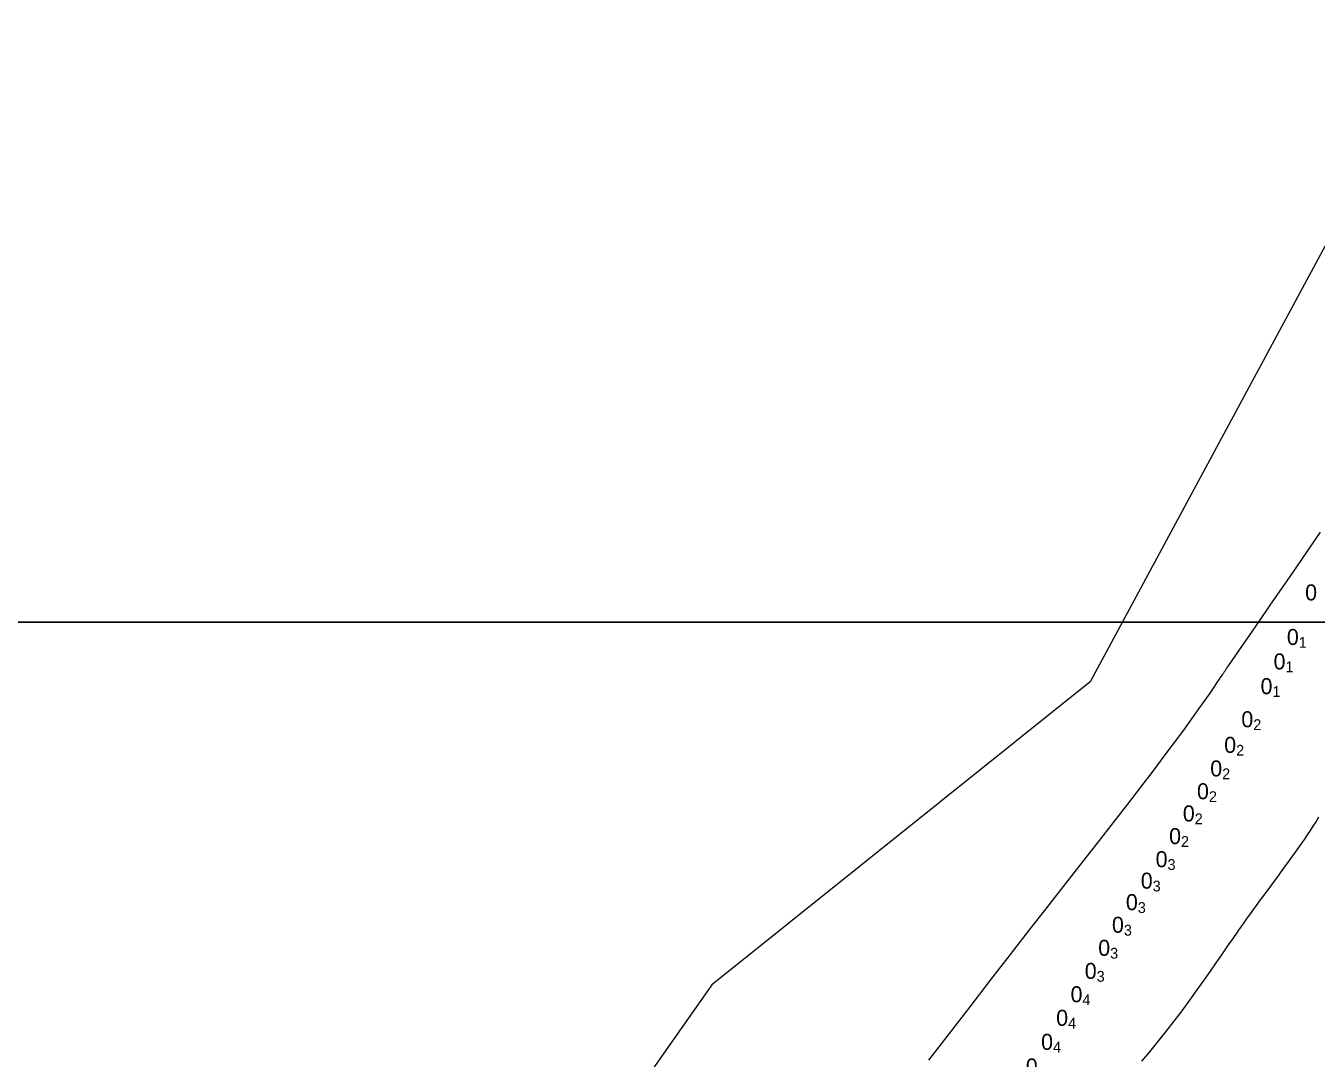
# Model space of a CAD drawing. Header units: millimetres. Extents: x 784883 to 785608, y 628235 to 628806.
# Drawn here: x 785339.6 to 785396.1, y 628580.9 to 628626.1 of the extents above; entities that cross this region are included whole.
import ezdxf
from ezdxf.enums import TextEntityAlignment as Align

# ---------------------------------------------------------------- set-up
doc = ezdxf.new("R2010")
doc.units = ezdxf.units.MM
for name, color, linetype in [('0_00', 1, 'Continuous'), ('1_00', 1, 'Continuous'), ('linker_oever_lucht_foto_cottica_2017_dg2', 7, 'Continuous'), ('Projection_Grid', 7, 'Continuous')]:
    doc.layers.add(name, color=color, linetype=linetype)
doc.layers.add('Soundings', color=7, linetype='Continuous', true_color=0x000000)

msp = doc.modelspace()

# ---------------------------------------------------------------- linework, layer by layer
at = {"layer": '0_00', "color": 1, "linetype": 'Continuous', "lineweight": 0, "true_color": 0xff0000, "flags": 128}
msp.add_lwpolyline([(785379.071, 628580.834), (785379.971, 628582.001), (785380.872, 628583.173), (785381.764, 628584.333), (785382.634, 628585.462), (785383.475, 628586.545), (785384.283, 628587.58), (785385.056, 628588.566), (785385.793, 628589.504), (785386.492, 628590.394), (785387.152, 628591.236), (785387.771, 628592.031), (785388.348, 628592.779), (785388.881, 628593.479), (785389.37, 628594.13), (785389.815, 628594.731), (785390.216, 628595.278), (785390.572, 628595.771), (785390.883, 628596.206), (785391.15, 628596.583), (785391.371, 628596.898), (785391.548, 628597.153), (785391.685, 628597.352), (785391.789, 628597.503), (785391.863, 628597.615), (785391.915, 628597.695), (785391.95, 628597.75), (785391.974, 628597.788), (785391.991, 628597.817), (785392.009, 628597.846), (785392.039, 628597.891), (785392.091, 628597.967), (785392.177, 628598.093), (785392.309, 628598.284), (785392.498, 628598.557), (785392.755, 628598.929), (785393.092, 628599.417), (785393.515, 628600.029), (785394.006, 628600.742), (785394.544, 628601.521), (785395.104, 628602.334), (785395.666, 628603.15), (785396.205, 628603.934)], dxfattribs=at)
at = {"layer": '1_00', "color": 1, "linetype": 'Continuous', "lineweight": 0, "true_color": 0xff0000, "flags": 128}
msp.add_lwpolyline([(785388.385, 628580.8), (785388.73, 628581.208), (785389.082, 628581.636), (785389.438, 628582.08), (785389.794, 628582.538), (785390.144, 628583.002), (785390.483, 628583.462), (785390.807, 628583.911), (785391.112, 628584.338), (785391.392, 628584.736), (785391.642, 628585.095), (785391.859, 628585.408), (785392.038, 628585.667), (785392.183, 628585.878), (785392.3, 628586.046), (785392.392, 628586.18), (785392.465, 628586.286), (785392.523, 628586.371), (785392.572, 628586.442), (785392.617, 628586.507), (785392.662, 628586.571), (785392.71, 628586.64), (785392.765, 628586.718), (785392.83, 628586.808), (785392.907, 628586.916), (785393, 628587.045), (785393.113, 628587.199), (785393.247, 628587.384), (785393.406, 628587.601), (785393.584, 628587.844), (785393.777, 628588.108), (785393.979, 628588.385), (785394.185, 628588.667), (785394.39, 628588.948), (785394.589, 628589.22), (785394.776, 628589.477), (785394.947, 628589.713), (785395.103, 628589.931), (785395.248, 628590.134), (785395.383, 628590.326), (785395.511, 628590.512), (785395.636, 628590.695), (785395.758, 628590.88), (785395.881, 628591.07), (785396.007, 628591.27), (785396.135, 628591.478)], dxfattribs=at)
at = {"layer": 'linker_oever_lucht_foto_cottica_2017_dg2', "color": 18, "linetype": 'Continuous', "lineweight": 20, "true_color": 0x000000}
for p, q in [((785401.585, 628626.087), (785386.131, 628597.386)), ((785386.131, 628597.386), (785369.572, 628584.139)), ((785369.572, 628584.139), (785340.871, 628543.296))]:
    msp.add_line(p, q, dxfattribs=at)
at = {"layer": 'Projection_Grid', "color": 18, "linetype": 'Continuous', "true_color": 0x000000}
msp.add_line((784908.962, 628600), (785581.813, 628600), dxfattribs=at)

# ---------------------------------------------------------------- texts
at = {"layer": 'Soundings', "color": 1, "true_color": 0xff0000}
for p in [(785396.05, 628601.3, 0.11), (785395.25, 628599.35, 0.14), (785394.67, 628598.28, 0.1), (785394.1, 628597.2, 0.11), (785393.26, 628595.75, 0.15), (785392.51, 628594.63, 0.15), (785391.9, 628593.6, 0.16), (785391.32, 628592.6, 0.19), (785390.7, 628591.63, 0.23), (785390.1, 628590.64, 0.24), (785389.51, 628589.63, 0.25), (785388.86, 628588.69, 0.27), (785388.21, 628587.75, 0.28), (785387.6, 628586.76, 0.32), (785387, 628585.75, 0.32), (785386.41, 628584.74, 0.34), (785385.79, 628583.72, 0.35), (785385.16, 628582.69, 0.41), (785384.5, 628581.64, 0.43), (785383.83, 628580.56, 0.45)]:
    msp.add_text('0', height=0.7, dxfattribs=at).set_placement(p, align=Align.MIDDLE_RIGHT)
for s, p in [('1', (785395.25, 628599.35, 0.14)), ('1', (785394.67, 628598.28, 0.1)), ('1', (785394.1, 628597.2, 0.11)), ('2', (785393.26, 628595.75, 0.15)), ('2', (785392.51, 628594.63, 0.15)), ('2', (785391.9, 628593.6, 0.16)), ('2', (785391.32, 628592.6, 0.19)), ('2', (785390.7, 628591.63, 0.23)), ('2', (785390.1, 628590.64, 0.24)), ('3', (785389.51, 628589.63, 0.25)), ('3', (785388.86, 628588.69, 0.27)), ('3', (785388.21, 628587.75, 0.28)), ('3', (785387.6, 628586.76, 0.32)), ('3', (785387, 628585.75, 0.32)), ('3', (785386.41, 628584.74, 0.34)), ('4', (785385.79, 628583.72, 0.35)), ('4', (785385.16, 628582.69, 0.41)), ('4', (785384.5, 628581.64, 0.43))]:
    msp.add_text(s, height=0.472, dxfattribs=at).set_placement(p, align=Align.TOP_LEFT)

doc.saveas('drawing.dxf')
